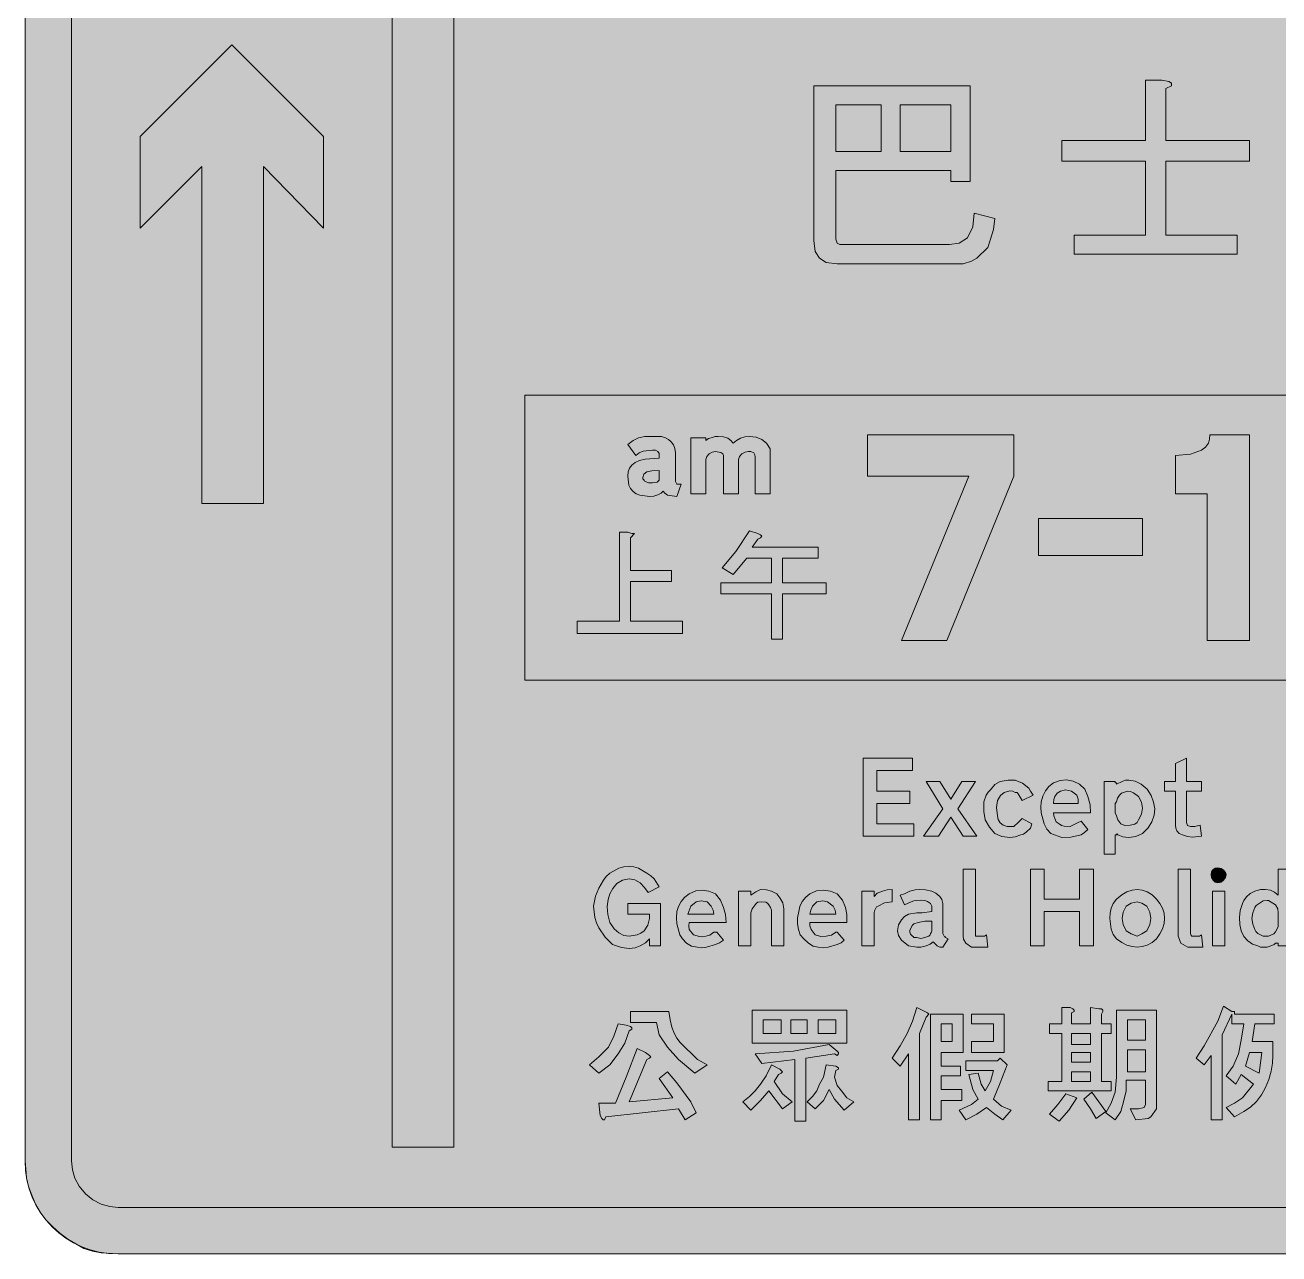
# Model space of a CAD drawing. Header units: metres. Extents: x 144 to 426, y 7 to 265.
# Drawn here: x 143.8 to 308.6, y 7.2 to 168.7 of the extents above; entities that cross this region are included whole.
import ezdxf

# ---------------------------------------------------------------- set-up
doc = ezdxf.new("R2010")
doc.units = ezdxf.units.M
for name, color, linetype, true_color in [('FILL_BLACK_000000', 7, 'Continuous', 0x000000), ('FILL_BLUE_0000FF', 7, 'Continuous', 0x0000ff), ('FILL_WHITE_FFFFFF', 7, 'Continuous', 0xffffff), ('STROKE_BLUE_0000FF', 7, 'Continuous', 0x0000ff), ('STROKE_WHITE_FFFFFF', 7, 'Continuous', 0xffffff)]:
    doc.layers.add(name, color=color, linetype=linetype, true_color=true_color)

msp = doc.modelspace()

# ---------------------------------------------------------------- hatches: boundary and pattern name
at = {"layer": 'FILL_BLACK_000000', "true_color": 0x000000}
h = msp.add_hatch(color=7, dxfattribs=at)
h.dxf.hatch_style = 1
h.paths.add_polyline_path([(227.14, 112.41), (226.98, 112.68), (226.69, 112.84), (226.26, 112.86), (225.04, 112.7), (224.54, 112.48), (224.1, 112.14), (223.02, 113.58), (223.74, 114.1), (224.46, 114.48), (225.29, 114.64), (226.26, 114.66), (227.47, 114.63), (227.97, 114.48), (228.4, 114.25), (228.75, 113.94), (229.02, 113.55), (229.21, 113.07), (229.32, 112.5), (229.32, 108.72), (229.5, 108.36), (230.04, 108.36), (229.5, 106.74), (228.24, 106.92), (227.9, 107.19), (227.7, 107.46), (227.44, 107.2), (227, 106.96), (226.46, 106.8), (225.9, 106.74), (224.61, 106.91), (224.12, 107.12), (223.72, 107.42), (223.41, 107.79), (223.19, 108.26), (223.02, 109.44), (223.08, 110.01), (223.26, 110.49), (223.57, 110.89), (224.01, 111.22), (224.58, 111.47), (225.3, 111.64), (227.16, 111.78), (227.16, 112.14), (227.14, 112.41)])
h.paths.add_polyline_path([(225.18, 108.9), (225.2, 108.81), (225.36, 108.72), (225.74, 108.56), (226.26, 108.54), (226.91, 108.65), (227.16, 108.9), (227.16, 110.16), (226.21, 110.14), (225.54, 109.98), (225.13, 109.69), (225, 109.26), (225.02, 109.08), (225.18, 108.9)], flags=16)
h = msp.add_hatch(color=7, dxfattribs=at)
h.dxf.hatch_style = 1
h.paths.add_polyline_path([(238.03, 112.34), (237.72, 112), (237.6, 111.6), (237.6, 107.1), (235.62, 107.1), (235.62, 112.14), (235.53, 112.38), (235.28, 112.55), (234.54, 112.68), (234.12, 112.59), (233.71, 112.34), (233.4, 112), (233.28, 111.6), (233.28, 107.1), (231.3, 107.1), (231.3, 114.48), (233.28, 114.48), (233.28, 114.12), (233.64, 114.37), (234, 114.48), (234.52, 114.64), (234.9, 114.66), (235.61, 114.6), (236.16, 114.41), (236.57, 114.13), (236.88, 113.76), (237.32, 114.13), (237.83, 114.41), (238.4, 114.6), (239.04, 114.66), (239.92, 114.56), (240.66, 114.26), (241.27, 113.75), (241.74, 113.04), (241.74, 112.68), (241.74, 112.57), (241.74, 112.5), (241.74, 112.39), (241.74, 112.32), (241.74, 107.1), (239.76, 107.1), (239.76, 111.96), (239.74, 112.23), (239.58, 112.5), (239.22, 112.66), (238.86, 112.68), (238.44, 112.59), (238.03, 112.34)])
h = msp.add_hatch(color=7, dxfattribs=at)
h.dxf.hatch_style = 1
h.paths.add_polyline_path([(267.84, 109.44), (254.52, 109.44), (254.52, 114.84), (273.78, 114.84), (273.78, 109.44), (264.96, 87.84), (259.02, 87.84), (267.84, 109.44)])
h = msp.add_hatch(color=7, dxfattribs=at)
h.dxf.hatch_style = 1
h.paths.add_polyline_path([(304.74, 87.84), (299.16, 87.84), (299.16, 107.1), (295.02, 107.1), (295.02, 112.14), (297, 112.32), (298.44, 112.86), (298.96, 113.24), (299.34, 113.76), (299.5, 114.3), (299.52, 114.84), (304.74, 114.84), (304.74, 87.84)])
h = msp.add_hatch(color=7, dxfattribs=at)
h.dxf.hatch_style = 1
h.paths.add_polyline_path([(290.7, 103.86), (290.7, 99), (277.02, 99), (277.02, 103.86), (290.7, 103.86)])
h = msp.add_hatch(color=7, dxfattribs=at)
h.dxf.hatch_style = 1
h.paths.add_polyline_path([(237.24, 99.54), (239.04, 102.24), (240.12, 101.88), (240.48, 101.7), (240.66, 101.52), (240.48, 101.34), (240.12, 101.16), (239.4, 100.08), (248.04, 100.08), (248.04, 98.64), (243.36, 98.64), (243.36, 95.4), (249.12, 95.4), (249.12, 93.96), (243.36, 93.96), (243.36, 88.02), (241.92, 88.02), (241.92, 93.96), (235.26, 93.96), (235.26, 95.4), (241.92, 95.4), (241.92, 98.64), (238.68, 98.64), (236.88, 96.48), (235.44, 97.38), (237.24, 99.54)])
h = msp.add_hatch(color=7, dxfattribs=at)
h.dxf.hatch_style = 1
h.paths.add_polyline_path([(223.56, 101.88), (223.92, 101.88), (223.38, 101.34), (223.38, 97.02), (228.78, 97.02), (228.78, 95.58), (223.38, 95.58), (223.38, 90.36), (230.22, 90.36), (230.22, 88.74), (216.36, 88.74), (216.36, 90.36), (221.94, 90.36), (221.94, 102.06), (223.02, 102.06), (223.56, 101.88)])
at = {"layer": 'FILL_BLUE_0000FF', "true_color": 0x0000ff}
h = msp.add_hatch(color=7, dxfattribs=at)
h.dxf.hatch_style = 1
h.paths.add_polyline_path([(419.58, 19.44), (419.45, 18.27), (419.04, 17.1), (418.55, 16.04), (417.78, 15.12), (416.77, 14.27), (415.62, 13.68), (414.54, 13.37), (413.46, 13.32), (156.06, 13.32), (154.95, 13.42), (153.83, 13.75), (152.74, 14.31), (151.74, 15.12), (150.93, 16.1), (150.37, 17.15), (150.04, 18.26), (149.94, 19.44), (149.94, 252.54), (150.04, 253.65), (150.37, 254.77), (150.93, 255.86), (151.74, 256.86), (152.18, 257.34), (152.69, 257.72), (153.9, 258.3), (154.98, 258.62), (156.06, 258.66), (413.46, 258.66), (414.64, 258.56), (415.76, 258.23), (416.8, 257.67), (417.78, 256.86), (418.52, 255.96), (419.09, 254.9), (419.45, 253.75), (419.58, 252.54), (419.58, 19.44)])
at = {"layer": 'FILL_WHITE_FFFFFF', "true_color": 0xffffff}
h = msp.add_hatch(color=7, dxfattribs=at)
h.dxf.hatch_style = 1
h.paths.add_polyline_path([(156.06, 7.2), (153.81, 7.36), (152.67, 7.58), (151.56, 7.92), (149.42, 9.16), (148.4, 9.92), (147.42, 10.8), (146.54, 11.67), (145.8, 12.67), (145.19, 13.76), (144.72, 14.94), (144.28, 16.05), (144, 17.19), (143.82, 19.44), (143.82, 252.54), (144, 254.79), (144.28, 255.93), (144.72, 257.04), (145.19, 258.22), (145.8, 259.31), (146.54, 260.31), (147.42, 261.18), (148.4, 262.06), (149.42, 262.8), (150.48, 263.41), (151.56, 263.88), (152.67, 264.32), (153.81, 264.6), (156.06, 264.78), (413.46, 264.78), (415.64, 264.6), (416.78, 264.32), (417.96, 263.88), (419.04, 263.41), (420.1, 262.8), (421.12, 262.06), (422.1, 261.18), (422.98, 260.31), (423.72, 259.31), (424.33, 258.22), (424.8, 257.04), (425.45, 254.79), (425.64, 253.65), (425.7, 252.54), (425.7, 19.44), (425.64, 18.33), (425.45, 17.19), (424.8, 14.94), (424.33, 13.76), (423.72, 12.67), (422.98, 11.67), (422.1, 10.8), (421.12, 9.92), (420.1, 9.16), (417.96, 7.92), (416.78, 7.58), (415.64, 7.36), (413.46, 7.2), (156.06, 7.2)])
h = msp.add_hatch(color=7, dxfattribs=at)
h.dxf.hatch_style = 1
h.paths.add_polyline_path([(200.16, 250.74), (200.16, 21.24), (192.06, 21.24), (192.06, 250.74), (200.16, 250.74)])
h = msp.add_hatch(color=7, dxfattribs=at)
h.dxf.hatch_style = 1
h.paths.add_polyline_path([(183.06, 142.02), (175.14, 150.12), (175.14, 105.84), (167.04, 105.84), (167.04, 150.12), (158.94, 142.02), (158.94, 154.08), (171, 166.14), (183.06, 154.08), (183.06, 142.02)])
h = msp.add_hatch(color=7, dxfattribs=at)
h.dxf.hatch_style = 1
h.paths.add_polyline_path([(265.5, 148.14), (265.5, 149.58), (250.38, 149.58), (250.38, 140.58), (250.56, 140.04), (250.92, 139.86), (265.32, 139.86), (266.58, 140.04), (267.66, 140.76), (268.38, 142.2), (268.56, 144), (271.26, 143.28), (271.08, 141.84), (270.72, 140.58), (270.36, 139.5), (268.92, 138.06), (268.2, 137.7), (267.12, 137.34), (250.56, 137.34), (249.12, 137.52), (248.22, 138.06), (247.68, 138.96), (247.5, 140.4), (247.5, 160.74), (268.02, 160.74), (268.02, 148.14), (265.5, 148.14)])
h.paths.add_polyline_path([(250.38, 158.22), (250.38, 152.1), (256.32, 152.1), (256.32, 158.22), (250.38, 158.22)], flags=16)
h.paths.add_polyline_path([(265.5, 158.22), (258.84, 158.22), (258.84, 152.1), (265.5, 152.1), (265.5, 158.22)], flags=16)
h = msp.add_hatch(color=7, dxfattribs=at)
h.dxf.hatch_style = 1
h.paths.add_polyline_path([(294.12, 161.28), (294.48, 161.1), (294.48, 160.74), (293.76, 160.38), (293.76, 153.54), (304.74, 153.54), (304.74, 150.84), (293.76, 150.84), (293.76, 141.12), (303.12, 141.12), (303.12, 138.6), (281.7, 138.6), (281.7, 141.12), (291.06, 141.12), (291.06, 150.84), (280.08, 150.84), (280.08, 153.54), (291.06, 153.54), (291.06, 161.46), (293.22, 161.46), (294.12, 161.28)])
h = msp.add_hatch(color=7, dxfattribs=at)
h.dxf.hatch_style = 1
h.paths.add_polyline_path([(341.82, 120.06), (341.82, 82.62), (209.52, 82.62), (209.52, 120.06), (341.82, 120.06)])
h = msp.add_hatch(color=7, dxfattribs=at)
h.dxf.hatch_style = 1
h.paths.add_polyline_path([(253.98, 72.36), (260.46, 72.36), (260.46, 70.74), (255.78, 70.74), (255.78, 68.04), (260.1, 68.04), (260.1, 66.42), (255.78, 66.42), (255.78, 63.72), (260.64, 63.72), (260.64, 62.1), (253.98, 62.1), (253.98, 72.36)])
h = msp.add_hatch(color=7, dxfattribs=at)
h.dxf.hatch_style = 1
h.paths.add_polyline_path([(296.6, 63.49), (297, 63.36), (297.54, 63.36), (298.26, 63.54), (298.44, 62.1), (297.25, 61.99), (296.59, 62.07), (295.92, 62.28), (295.49, 62.48), (295.2, 62.82), (295.04, 63.18), (295.02, 63.54), (295.02, 68.04), (293.58, 68.04), (293.58, 69.3), (295.02, 69.3), (295.02, 71.64), (296.46, 72.36), (296.46, 69.3), (298.44, 69.3), (298.44, 68.04), (296.46, 68.04), (296.46, 63.9), (296.6, 63.49)])
h = msp.add_hatch(color=7, dxfattribs=at)
h.dxf.hatch_style = 1
h.paths.add_polyline_path([(265.5, 64.62), (263.88, 62.1), (261.9, 62.1), (264.42, 65.7), (262.26, 69.3), (264.06, 69.3), (265.5, 66.96), (266.94, 69.3), (268.74, 69.3), (266.4, 65.7), (268.92, 62.1), (267.12, 62.1), (265.5, 64.62)])
h = msp.add_hatch(color=7, dxfattribs=at)
h.dxf.hatch_style = 1
h.paths.add_polyline_path([(273.78, 63.36), (274.32, 63.9), (274.86, 64.44), (276.12, 63.72), (275.94, 63.18), (275.4, 62.64), (275.04, 62.39), (274.68, 62.28), (273.96, 62.03), (273.24, 61.92), (272.18, 62.06), (271.26, 62.46), (270.56, 63.29), (270, 64.26), (269.84, 65.36), (269.82, 66.6), (270.14, 67.48), (270.38, 67.89), (270.72, 68.22), (271.28, 68.9), (271.98, 69.3), (273.04, 69.46), (273.96, 69.48), (274.93, 69.08), (275.76, 68.4), (275.94, 68.04), (276.3, 67.5), (274.86, 66.78), (274.32, 67.68), (274.21, 67.84), (273.96, 67.86), (273.63, 68.04), (273.24, 68.06), (272.52, 67.86), (272, 67.46), (271.62, 66.78), (271.49, 65.86), (271.62, 64.8), (271.72, 64.3), (271.98, 63.88), (272.38, 63.56), (272.88, 63.36), (273.78, 63.36)])
h = msp.add_hatch(color=7, dxfattribs=at)
h.dxf.hatch_style = 1
h.paths.add_polyline_path([(278.12, 63.02), (277.74, 63.72), (277.36, 65.16), (277.31, 65.9), (277.38, 66.6), (277.58, 67.37), (277.92, 68.06), (278.39, 68.65), (279, 69.12), (279.84, 69.42), (280.71, 69.5), (281.58, 69.35), (282.42, 68.94), (283.1, 68.27), (283.5, 67.32), (283.82, 66.24), (283.86, 65.16), (279, 65.16), (279.02, 64.8), (279.18, 64.44), (279.32, 64.01), (279.72, 63.72), (280.02, 63.51), (280.37, 63.41), (281.16, 63.36), (282.24, 63.9), (282.6, 64.08), (283.5, 63), (283.05, 62.57), (282.6, 62.28), (281.27, 61.97), (280.08, 61.92), (278.64, 62.46), (278.12, 63.02)])
h.paths.add_polyline_path([(282.22, 66.96), (282.06, 67.5), (281.34, 68.04), (280.55, 68.18), (279.9, 68.04), (279.47, 67.75), (279.18, 67.32), (279.02, 66.94), (279, 66.42), (282.24, 66.42), (282.22, 66.96)], flags=16)
h = msp.add_hatch(color=7, dxfattribs=at)
h.dxf.hatch_style = 1
h.paths.add_polyline_path([(288.45, 69.46), (288.9, 69.48), (289.71, 69.35), (290.52, 68.94), (291.31, 68.28), (291.83, 67.46), (292.14, 66.56), (292.32, 65.7), (292.22, 64.86), (291.92, 64.01), (291.41, 63.19), (290.7, 62.46), (289.8, 62.06), (288.9, 61.92), (288.11, 62.03), (287.46, 62.28), (287.37, 62.42), (287.28, 62.28), (287.1, 62.28), (287.1, 59.76), (285.66, 59.76), (285.66, 69.3), (287.1, 69.3), (287.1, 69.12), (287.28, 69.12), (287.28, 68.94), (288, 69.3), (288.45, 69.46)])
h.paths.add_polyline_path([(287.28, 66.6), (287.1, 66.42), (287.1, 65.16), (287.28, 64.8), (287.42, 64.26), (287.82, 63.72), (288.38, 63.5), (289.08, 63.54), (289.69, 63.7), (289.97, 63.92), (290.16, 64.26), (290.57, 64.99), (290.7, 65.79), (290.57, 66.59), (290.16, 67.32), (289.51, 67.82), (289.12, 67.98), (288.72, 68.04), (288.18, 67.86), (287.91, 67.75), (287.64, 67.5), (287.39, 67.12), (287.28, 66.6)], flags=16)
h = msp.add_hatch(color=7, dxfattribs=at)
h.dxf.hatch_style = 1
h.paths.add_polyline_path([(225.25, 55.38), (224.66, 55.96), (223.97, 56.37), (223.2, 56.52), (222.33, 56.34), (221.6, 55.87), (221.05, 55.23), (220.68, 54.54), (220.45, 53.77), (220.34, 52.85), (220.4, 51.83), (220.68, 50.76), (221.25, 49.95), (221.87, 49.39), (222.53, 49.06), (223.2, 48.96), (224.26, 49.12), (224.74, 49.34), (225.18, 49.68), (225.68, 50.42), (225.9, 51.3), (225.9, 51.84), (223.02, 51.84), (223.02, 53.28), (227.34, 53.28), (227.34, 47.7), (225.9, 47.7), (225.9, 48.6), (225.34, 48.08), (224.64, 47.7), (223.99, 47.45), (223.2, 47.34), (222.19, 47.48), (221.04, 47.88), (220.07, 48.83), (219.24, 50.04), (218.9, 50.72), (218.68, 51.41), (218.52, 52.92), (218.81, 54.23), (219.24, 55.26), (219.83, 56.32), (220.2, 56.8), (220.68, 57.24), (221.87, 57.89), (222.53, 58.08), (223.2, 58.14), (223.84, 58.08), (224.44, 57.89), (225.54, 57.24), (226.05, 56.91), (226.49, 56.48), (227.16, 55.44), (225.72, 54.72), (225.25, 55.38)])
h = msp.add_hatch(color=7, dxfattribs=at)
h.dxf.hatch_style = 1
h.paths.add_polyline_path([(267.12, 57.78), (268.74, 57.78), (268.74, 49.32), (268.74, 48.96), (269.1, 48.96), (269.64, 48.96), (269.91, 48.98), (270.18, 49.14), (270.36, 47.52), (269.28, 47.52), (268.2, 47.52), (267.48, 48.06), (267.17, 48.58), (267.12, 48.96), (267.12, 57.78)])
h = msp.add_hatch(color=7, dxfattribs=at)
h.dxf.hatch_style = 1
h.paths.add_polyline_path([(282.42, 52.2), (277.74, 52.2), (277.74, 47.7), (275.94, 47.7), (275.94, 57.78), (277.74, 57.78), (277.74, 53.82), (282.42, 53.82), (282.42, 57.78), (284.22, 57.78), (284.22, 47.7), (282.42, 47.7), (282.42, 52.2)])
h = msp.add_hatch(color=7, dxfattribs=at)
h.dxf.hatch_style = 1
h.paths.add_polyline_path([(295.38, 57.78), (297, 57.78), (297, 49.32), (297.02, 49.14), (297.18, 48.96), (297.36, 48.96), (297.9, 48.96), (298.17, 48.98), (298.44, 49.14), (298.62, 47.52), (297.54, 47.52), (296.64, 47.52), (295.74, 48.06), (295.38, 48.96), (295.38, 57.78)])
h = msp.add_hatch(color=7, dxfattribs=at)
h.dxf.hatch_style = 1
h.paths.add_polyline_path([(301.59, 56.66), (301.34, 56.32), (301, 56.07), (300.6, 55.98), (300.23, 56.07), (299.95, 56.32), (299.76, 56.66), (299.7, 57.06), (299.76, 57.43), (299.95, 57.71), (300.23, 57.9), (300.6, 57.96), (301, 57.87), (301.34, 57.64), (301.59, 57.35), (301.68, 57.06), (301.59, 56.66)])
h = msp.add_hatch(color=7, dxfattribs=at)
h.dxf.hatch_style = 1
h.paths.add_polyline_path([(307.69, 47.72), (307.08, 47.52), (306.72, 47.52), (306.2, 47.54), (305.82, 47.7), (305.15, 47.93), (304.54, 48.35), (304.02, 48.94), (303.66, 49.68), (303.46, 50.52), (303.41, 51.41), (303.53, 52.34), (303.84, 53.28), (304.02, 53.64), (304.36, 54.14), (304.83, 54.56), (305.44, 54.88), (306.18, 55.08), (306.85, 55.12), (307.49, 54.99), (308.05, 54.73), (308.52, 54.36), (308.52, 57.78), (310.14, 57.78), (310.14, 47.7), (308.52, 47.7), (308.52, 48.06), (308.16, 48.06), (307.97, 47.85), (307.69, 47.72)])
h.paths.add_polyline_path([(308.17, 49.52), (308.34, 49.86), (308.5, 50.22), (308.52, 50.58), (308.52, 52.02), (308.48, 52.56), (308.16, 53.1), (307.26, 53.64), (307.08, 53.64), (306.54, 53.6), (306, 53.28), (305.6, 53.01), (305.46, 52.74), (305.16, 52.04), (305.06, 51.3), (305.16, 50.56), (305.46, 49.86), (305.57, 49.59), (305.82, 49.32), (306.54, 48.96), (307.26, 48.96), (307.94, 49.28), (308.17, 49.52)], flags=16)
h = msp.add_hatch(color=7, dxfattribs=at)
h.dxf.hatch_style = 1
h.paths.add_polyline_path([(230.76, 48.06), (230.24, 48.6), (229.86, 49.14), (229.48, 50.6), (229.43, 51.39), (229.5, 52.2), (229.7, 52.87), (230.04, 53.51), (230.51, 54.07), (231.12, 54.54), (231.96, 54.92), (232.83, 55.01), (233.7, 54.87), (234.54, 54.54), (235.22, 53.71), (235.62, 52.74), (235.87, 51.82), (235.98, 50.76), (231.12, 50.76), (231.05, 50.31), (231.12, 49.86), (231.66, 49.14), (232.47, 48.92), (232.88, 48.89), (233.28, 48.96), (233.82, 49.1), (234.36, 49.5), (234.72, 49.5), (235.62, 48.42), (235.08, 48.08), (234.54, 47.88), (233.37, 47.5), (232.77, 47.45), (232.2, 47.52), (231.41, 47.66), (230.76, 48.06)])
h.paths.add_polyline_path([(234.25, 52.38), (234, 52.92), (233.46, 53.46), (232.67, 53.6), (232.02, 53.46), (231.3, 52.92), (230.94, 51.84), (234.36, 51.84), (234.25, 52.38)], flags=16)
h = msp.add_hatch(color=7, dxfattribs=at)
h.dxf.hatch_style = 1
h.paths.add_polyline_path([(240.14, 53.42), (239.93, 53.31), (239.76, 53.1), (239.36, 52.56), (239.22, 52.02), (239.22, 47.7), (237.6, 47.7), (237.6, 54.9), (239.22, 54.9), (239.22, 54.36), (239.85, 54.79), (240.48, 55.08), (241.27, 55.06), (241.92, 54.9), (242.6, 54.52), (243, 54), (243.41, 53.35), (243.54, 52.56), (243.54, 47.7), (241.92, 47.7), (241.92, 52.38), (241.81, 52.74), (241.56, 53.1), (241.39, 53.31), (241.18, 53.42), (240.66, 53.46), (240.14, 53.42)])
h = msp.add_hatch(color=7, dxfattribs=at)
h.dxf.hatch_style = 1
h.paths.add_polyline_path([(246.78, 48.06), (246.17, 48.6), (245.7, 49.14), (245.47, 49.85), (245.34, 50.6), (245.35, 51.39), (245.52, 52.2), (245.64, 52.87), (245.97, 53.51), (246.43, 54.07), (246.96, 54.54), (247.83, 54.92), (248.76, 55.01), (249.69, 54.87), (250.56, 54.54), (251.24, 53.71), (251.64, 52.74), (251.8, 51.82), (251.82, 50.76), (246.96, 50.76), (246.98, 50.31), (247.14, 49.86), (247.68, 49.14), (248.4, 48.92), (249.12, 48.96), (249.82, 49.1), (250.38, 49.5), (250.56, 49.5), (251.46, 48.42), (251.08, 48.08), (250.56, 47.88), (249.37, 47.5), (248.71, 47.45), (248.04, 47.52), (247.41, 47.66), (246.78, 48.06)])
h.paths.add_polyline_path([(250.27, 52.38), (250.02, 52.92), (249.3, 53.46), (248.65, 53.6), (247.86, 53.46), (247.32, 52.92), (247.07, 52.38), (246.96, 51.84), (250.38, 51.84), (250.27, 52.38)], flags=16)
h = msp.add_hatch(color=7, dxfattribs=at)
h.dxf.hatch_style = 1
h.paths.add_polyline_path([(255.83, 54.61), (256.5, 54.9), (257.13, 55.06), (257.76, 55.08), (257.76, 53.46), (256.79, 53.33), (255.96, 52.92), (255.71, 52.81), (255.6, 52.56), (255.44, 52.29), (255.42, 52.02), (255.42, 47.7), (253.8, 47.7), (253.8, 54.9), (255.42, 54.9), (255.42, 54.18), (255.83, 54.61)])
h = msp.add_hatch(color=7, dxfattribs=at)
h.dxf.hatch_style = 1
h.paths.add_polyline_path([(263.7, 47.7), (263.16, 48.24), (262.78, 47.9), (262.26, 47.7), (261.56, 47.54), (261, 47.52), (259.92, 47.7), (259.02, 48.42), (258.62, 49.05), (258.48, 49.68), (258.62, 50.47), (259.02, 51.12), (259.4, 51.55), (259.92, 51.84), (261, 52.02), (261.72, 52.02), (262.98, 52.2), (262.98, 52.56), (262.98, 52.92), (262.8, 53.28), (262.44, 53.53), (262.08, 53.64), (261.54, 53.71), (261, 53.64), (260.64, 53.62), (260.28, 53.46), (259.38, 53.1), (258.84, 54.36), (259.38, 54.54), (260.1, 54.9), (260.8, 55.06), (261.36, 55.08), (262.17, 55.06), (262.98, 54.9), (263.52, 54.61), (264.06, 54.18), (264.31, 53.8), (264.42, 53.28), (264.42, 52.38), (264.42, 51.66), (264.42, 49.32), (264.6, 48.96), (264.69, 48.94), (264.78, 48.78), (265.14, 48.6), (264.42, 47.52), (264.06, 47.54), (263.7, 47.7)])
h.paths.add_polyline_path([(262.08, 48.78), (262.62, 48.96), (262.78, 49.14), (262.8, 49.32), (262.96, 49.5), (262.98, 49.68), (262.98, 50.94), (262.08, 50.94), (261.18, 50.76), (260.64, 50.58), (260.39, 50.38), (260.28, 50.04), (260.12, 49.77), (260.1, 49.5), (260.21, 49.23), (260.46, 48.96), (260.55, 48.94), (260.64, 48.78), (261, 48.78), (261.54, 48.65), (262.08, 48.78)], flags=16)
h = msp.add_hatch(color=7, dxfattribs=at)
h.dxf.hatch_style = 1
h.paths.add_polyline_path([(286.56, 52.63), (286.84, 53.25), (287.28, 53.82), (287.96, 54.4), (288.63, 54.79), (289.31, 55.01), (289.98, 55.08), (290.65, 55.01), (291.31, 54.79), (291.93, 54.4), (292.5, 53.82), (292.97, 53.25), (293.31, 52.63), (293.51, 51.97), (293.58, 51.3), (293.51, 50.62), (293.31, 49.95), (292.97, 49.27), (292.5, 48.6), (291.93, 48.13), (291.31, 47.79), (290.65, 47.59), (289.98, 47.52), (289.31, 47.59), (288.63, 47.79), (287.96, 48.13), (287.28, 48.6), (286.84, 49.2), (286.56, 49.88), (286.38, 51.3), (286.42, 51.97), (286.56, 52.63)])
h.paths.add_polyline_path([(288.54, 52.92), (288.14, 52.11), (288, 51.3), (288.14, 50.49), (288.54, 49.68), (289.19, 49.25), (289.98, 48.96), (290.61, 49.25), (291.24, 49.68), (291.65, 50.49), (291.78, 51.3), (291.65, 52.11), (291.24, 52.92), (290.61, 53.32), (289.98, 53.46), (289.19, 53.32), (288.54, 52.92)], flags=16)
h = msp.add_hatch(color=7, dxfattribs=at)
h.dxf.hatch_style = 1
h.paths.add_polyline_path([(301.5, 54.9), (301.5, 47.7), (299.88, 47.7), (299.88, 54.9), (301.5, 54.9)])
h = msp.add_hatch(color=7, dxfattribs=at)
h.dxf.hatch_style = 1
h.paths.add_polyline_path([(262.44, 38.88), (262.62, 38.7), (262.26, 38.34), (261.36, 36.18), (261.36, 24.84), (259.92, 24.84), (259.92, 33.48), (258.84, 31.86), (257.76, 32.94), (258.84, 34.56), (259.74, 36.18), (260.46, 37.8), (261, 39.6), (262.08, 39.06), (262.44, 38.88)])
h = msp.add_hatch(color=7, dxfattribs=at)
h.dxf.hatch_style = 1
h.paths.add_polyline_path([(281.52, 39.42), (281.7, 39.24), (281.7, 39.06), (281.34, 38.88), (281.34, 37.44), (283.86, 37.44), (283.86, 39.6), (284.94, 39.42), (285.3, 39.42), (285.48, 39.24), (285.48, 39.06), (285.3, 38.7), (285.3, 37.44), (286.56, 37.44), (286.56, 36.18), (285.3, 36.18), (285.3, 29.88), (286.56, 29.88), (286.56, 28.62), (278.28, 28.62), (278.28, 29.88), (280.08, 29.88), (280.08, 36.18), (278.46, 36.18), (278.46, 37.44), (280.08, 37.44), (280.08, 39.6), (281.16, 39.6), (281.52, 39.42)])
h.paths.add_polyline_path([(281.34, 32.4), (283.86, 32.4), (283.86, 33.66), (281.34, 33.66), (281.34, 32.4)], flags=16)
h.paths.add_polyline_path([(281.34, 31.14), (281.34, 29.88), (283.86, 29.88), (283.86, 31.14), (281.34, 31.14)], flags=16)
h.paths.add_polyline_path([(283.86, 36.18), (281.34, 36.18), (281.34, 34.74), (283.86, 34.74), (283.86, 36.18)], flags=16)
h = msp.add_hatch(color=7, dxfattribs=at)
h.dxf.hatch_style = 1
h.paths.add_polyline_path([(300.6, 37.8), (301.32, 39.78), (302.4, 39.06), (302.76, 39.06), (302.76, 38.7), (307.98, 38.7), (307.98, 37.44), (305.46, 37.44), (305.1, 35.1), (307.8, 35.1), (307.8, 33.3), (307.75, 32.27), (307.58, 31.2), (307.27, 30.13), (306.85, 29.08), (306.31, 28.11), (305.65, 27.23), (304.89, 26.49), (304.02, 25.92), (302.76, 25.2), (301.68, 26.46), (302.76, 27), (303.84, 27.72), (305.28, 29.52), (303.66, 30.78), (302.94, 29.52), (301.68, 30.6), (302.58, 31.86), (303.3, 33.48), (303.66, 35.28), (304.02, 37.44), (302.4, 37.44), (302.4, 38.7), (301.14, 36), (301.14, 24.84), (299.7, 24.84), (299.7, 33.3), (298.8, 32.04), (297.72, 32.94), (298.8, 34.56), (300.6, 37.8)])
h.paths.add_polyline_path([(306, 30.96), (306.36, 33.66), (304.74, 33.66), (304.2, 31.86), (306, 30.96)], flags=16)
h = msp.add_hatch(color=7, dxfattribs=at)
h.dxf.hatch_style = 1
h.paths.add_polyline_path([(228.42, 39.06), (228.6, 37.98), (228.82, 37.01), (229.11, 36.21), (229.48, 35.54), (229.91, 34.97), (232.2, 32.76), (233.46, 32.04), (231.84, 30.96), (229.68, 32.76), (228.24, 34.38), (227.16, 36), (226.8, 37.62), (223.38, 37.62), (223.38, 39.06), (228.42, 39.06)])
h = msp.add_hatch(color=7, dxfattribs=at)
h.dxf.hatch_style = 1
h.paths.add_polyline_path([(239.4, 39.24), (251.82, 39.24), (251.82, 34.92), (239.4, 34.92), (239.4, 39.24)])
h.paths.add_polyline_path([(240.84, 36.18), (243.18, 36.18), (243.18, 37.98), (240.84, 37.98), (240.84, 36.18)], flags=16)
h.paths.add_polyline_path([(244.44, 37.98), (244.44, 36.18), (246.6, 36.18), (246.6, 37.98), (244.44, 37.98)], flags=16)
h.paths.add_polyline_path([(250.38, 37.98), (248.04, 37.98), (248.04, 36.18), (250.38, 36.18), (250.38, 37.98)], flags=16)
h = msp.add_hatch(color=7, dxfattribs=at)
h.dxf.hatch_style = 1
h.paths.add_polyline_path([(267.12, 33.66), (264.24, 33.66), (264.24, 31.86), (266.76, 31.86), (266.76, 30.6), (264.24, 30.6), (264.24, 28.8), (266.94, 28.8), (266.94, 27.36), (264.24, 27.36), (264.24, 24.84), (262.8, 24.84), (262.8, 38.7), (267.12, 38.7), (267.12, 33.66)])
h.paths.add_polyline_path([(265.68, 37.44), (264.24, 37.44), (264.24, 35.1), (265.68, 35.1), (265.68, 37.44)], flags=16)
h = msp.add_hatch(color=7, dxfattribs=at)
h.dxf.hatch_style = 1
h.paths.add_polyline_path([(272.52, 38.7), (272.52, 33.66), (268.2, 33.66), (268.2, 35.1), (271.08, 35.1), (271.08, 37.44), (268.2, 37.44), (268.2, 38.7), (272.52, 38.7)])
h = msp.add_hatch(color=7, dxfattribs=at)
h.dxf.hatch_style = 1
h.paths.add_polyline_path([(291.78, 25.2), (291.42, 25.02), (289.8, 24.84), (289.08, 26.28), (290.16, 26.28), (290.88, 26.46), (291.06, 26.82), (291.06, 30.06), (288.54, 30.06), (288.54, 28.62), (288.18, 27.18), (287.82, 25.92), (287.1, 24.84), (285.84, 25.74), (286.56, 27), (287.1, 28.44), (287.28, 30.42), (287.28, 39.24), (292.5, 39.24), (292.5, 26.28), (291.78, 25.2)])
h.paths.add_polyline_path([(288.72, 34.02), (288.72, 31.14), (291.06, 31.14), (291.06, 34.02), (288.72, 34.02)], flags=16)
h.paths.add_polyline_path([(291.06, 37.98), (288.72, 37.98), (288.72, 35.28), (291.06, 35.28), (291.06, 37.98)], flags=16)
h = msp.add_hatch(color=7, dxfattribs=at)
h.dxf.hatch_style = 1
h.paths.add_polyline_path([(223.38, 37.08), (223.56, 36.9), (223.56, 36.72), (223.2, 36.54), (222.66, 34.92), (221.76, 33.48), (220.68, 32.04), (219.24, 30.96), (217.98, 32.04), (219.24, 33.12), (220.5, 34.38), (221.22, 35.82), (221.76, 37.44), (222.84, 37.26), (223.38, 37.08)])
h = msp.add_hatch(color=7, dxfattribs=at)
h.dxf.hatch_style = 1
h.paths.add_polyline_path([(244.8, 33.84), (249.48, 34.74), (250.56, 33.84), (250.74, 33.66), (250.74, 33.48), (250.56, 33.3), (250.2, 33.48), (246.42, 32.94), (246.42, 24.66), (244.98, 24.66), (244.98, 32.76), (240.66, 32.22), (239.76, 33.48), (244.8, 33.84)])
h = msp.add_hatch(color=7, dxfattribs=at)
h.dxf.hatch_style = 1
h.paths.add_polyline_path([(225.9, 33.3), (226.08, 33.12), (225.9, 32.94), (225.54, 32.76), (223.2, 27.18), (228.96, 27.72), (227.16, 30.24), (228.24, 31.14), (229.5, 29.7), (231.3, 27.18), (232.02, 25.74), (230.58, 24.84), (229.68, 26.28), (220.14, 25.2), (219.96, 24.84), (219.78, 24.84), (219.6, 25.02), (219.42, 25.38), (219.24, 27), (221.4, 27), (222.84, 30.42), (224.28, 34.2), (225.36, 33.66), (225.9, 33.3)])
h = msp.add_hatch(color=7, dxfattribs=at)
h.dxf.hatch_style = 1
h.paths.add_polyline_path([(243, 31.5), (243.36, 31.14), (243.18, 30.96), (242.82, 30.78), (242.28, 29.88), (243.36, 28.26), (244.62, 27.18), (243.36, 26.28), (241.56, 28.62), (240.48, 27.36), (239.22, 26.1), (238.14, 27.18), (239.04, 27.9), (239.76, 28.62), (240.48, 29.52), (241.2, 30.6), (241.92, 32.04), (243, 31.5)])
h = msp.add_hatch(color=7, dxfattribs=at)
h.dxf.hatch_style = 1
h.paths.add_polyline_path([(250.38, 31.86), (250.74, 31.68), (250.74, 31.5), (250.38, 31.32), (250.2, 30.42), (250.56, 29.34), (251.1, 28.62), (251.82, 27.72), (252.72, 27.18), (251.46, 26.1), (250.2, 27.54), (249.48, 28.8), (248.76, 27.36), (247.68, 26.28), (246.6, 27.18), (247.32, 27.9), (247.86, 28.62), (248.22, 29.52), (248.76, 30.42), (249.12, 32.04), (250.38, 31.86)])
h = msp.add_hatch(color=7, dxfattribs=at)
h.dxf.hatch_style = 1
h.paths.add_polyline_path([(271.62, 32.58), (271.98, 32.94), (272.88, 32.04), (271.98, 29.7), (271.08, 27.54), (272.16, 26.64), (273.42, 26.1), (272.34, 24.84), (271.26, 25.56), (270.18, 26.46), (268.92, 25.56), (267.48, 24.84), (266.58, 26.1), (268.2, 26.82), (269.1, 27.54), (268.38, 28.8), (267.84, 30.78), (269.1, 30.96), (269.46, 29.52), (270, 28.62), (270.72, 29.88), (271.08, 31.32), (267.48, 31.32), (267.48, 32.58), (271.62, 32.58)])
h = msp.add_hatch(color=7, dxfattribs=at)
h.dxf.hatch_style = 1
h.paths.add_polyline_path([(279.54, 26.82), (280.62, 28.26), (282.06, 27.72), (280.98, 26.1), (279.72, 24.66), (278.46, 25.56), (279.54, 26.82)])
h = msp.add_hatch(color=7, dxfattribs=at)
h.dxf.hatch_style = 1
h.paths.add_polyline_path([(284.94, 27.18), (285.84, 25.92), (284.58, 25.02), (283.86, 26.28), (282.96, 27.54), (284.04, 28.44), (284.94, 27.18)])

# ---------------------------------------------------------------- linework, layer by layer
at = {"layer": 'FILL_BLACK_000000', "lineweight": 0, "true_color": 0x000000}
for points in [[(227.14, 112.41), (226.98, 112.68), (226.69, 112.84), (226.26, 112.86), (225.04, 112.7), (224.54, 112.48), (224.1, 112.14), (223.02, 113.58), (223.74, 114.1), (224.46, 114.48), (225.29, 114.64), (226.26, 114.66), (227.47, 114.63), (227.97, 114.48), (228.4, 114.25), (228.75, 113.94), (229.02, 113.55), (229.21, 113.07), (229.32, 112.5), (229.32, 108.72), (229.5, 108.36), (230.04, 108.36), (229.5, 106.74), (228.24, 106.92), (227.9, 107.19), (227.7, 107.46), (227.44, 107.2), (227, 106.96), (226.46, 106.8), (225.9, 106.74), (224.61, 106.91), (224.12, 107.12), (223.72, 107.42), (223.41, 107.79), (223.19, 108.26), (223.02, 109.44), (223.08, 110.01), (223.26, 110.49), (223.57, 110.89), (224.01, 111.22), (224.58, 111.47), (225.3, 111.64), (227.16, 111.78), (227.16, 112.14)], [(238.03, 112.34), (237.72, 112), (237.6, 111.6), (237.6, 107.1), (235.62, 107.1), (235.62, 112.14), (235.53, 112.38), (235.28, 112.55), (234.54, 112.68), (234.12, 112.59), (233.71, 112.34), (233.4, 112), (233.28, 111.6), (233.28, 107.1), (231.3, 107.1), (231.3, 114.48), (233.28, 114.48), (233.28, 114.12), (233.64, 114.37), (234, 114.48), (234.52, 114.64), (234.9, 114.66), (235.61, 114.6), (236.16, 114.41), (236.57, 114.13), (236.88, 113.76), (237.32, 114.13), (237.83, 114.41), (238.4, 114.6), (239.04, 114.66), (239.92, 114.56), (240.66, 114.26), (241.27, 113.75), (241.74, 113.04), (241.74, 112.68), (241.74, 112.57), (241.74, 112.5), (241.74, 112.39), (241.74, 112.32), (241.74, 107.1), (239.76, 107.1), (239.76, 111.96), (239.74, 112.23), (239.58, 112.5), (239.22, 112.66), (238.86, 112.68), (238.44, 112.59)], [(267.84, 109.44), (254.52, 109.44), (254.52, 114.84), (273.78, 114.84), (273.78, 109.44), (264.96, 87.84), (259.02, 87.84)], [(304.74, 87.84), (299.16, 87.84), (299.16, 107.1), (295.02, 107.1), (295.02, 112.14), (297, 112.32), (298.44, 112.86), (298.96, 113.24), (299.34, 113.76), (299.5, 114.3), (299.52, 114.84), (304.74, 114.84)], [(225.18, 108.9), (225.2, 108.81), (225.36, 108.72), (225.74, 108.56), (226.26, 108.54), (226.91, 108.65), (227.16, 108.9), (227.16, 110.16), (226.21, 110.14), (225.54, 109.98), (225.13, 109.69), (225, 109.26), (225.02, 109.08)], [(290.7, 103.86), (290.7, 99), (277.02, 99), (277.02, 103.86)], [(237.24, 99.54), (239.04, 102.24), (240.12, 101.88), (240.48, 101.7), (240.66, 101.52), (240.48, 101.34), (240.12, 101.16), (239.4, 100.08), (248.04, 100.08), (248.04, 98.64), (243.36, 98.64), (243.36, 95.4), (249.12, 95.4), (249.12, 93.96), (243.36, 93.96), (243.36, 88.02), (241.92, 88.02), (241.92, 93.96), (235.26, 93.96), (235.26, 95.4), (241.92, 95.4), (241.92, 98.64), (238.68, 98.64), (236.88, 96.48), (235.44, 97.38)], [(223.56, 101.88), (223.92, 101.88), (223.38, 101.34), (223.38, 97.02), (228.78, 97.02), (228.78, 95.58), (223.38, 95.58), (223.38, 90.36), (230.22, 90.36), (230.22, 88.74), (216.36, 88.74), (216.36, 90.36), (221.94, 90.36), (221.94, 102.06), (223.02, 102.06)]]:
    msp.add_lwpolyline(points, close=True, dxfattribs=at)
at = {"layer": 'FILL_BLUE_0000FF', "lineweight": 0, "true_color": 0x0000ff}
msp.add_lwpolyline([(413.46, 13.32), (156.06, 13.32), (154.95, 13.42), (153.83, 13.75), (152.74, 14.31), (151.74, 15.12), (150.93, 16.1), (150.37, 17.15), (150.04, 18.26), (149.94, 19.44), (149.94, 252.54), (150.04, 253.65), (150.37, 254.77), (150.93, 255.86), (151.74, 256.86), (152.18, 257.34), (152.69, 257.72), (153.9, 258.3), (154.98, 258.62), (156.06, 258.66), (413.46, 258.66)], dxfattribs=at)
at = {"layer": 'FILL_WHITE_FFFFFF', "lineweight": 0, "true_color": 0xffffff}
for points in [[(413.46, 7.2), (156.06, 7.2), (153.81, 7.36), (152.67, 7.58), (151.56, 7.92), (149.42, 9.16), (148.4, 9.92), (147.42, 10.8), (146.54, 11.67), (145.8, 12.67), (145.19, 13.76), (144.72, 14.94), (144.28, 16.05), (144, 17.19), (143.82, 19.44), (143.82, 252.54)], [(310.14, 47.7), (308.52, 47.7), (308.52, 48.06), (308.16, 48.06), (307.97, 47.85), (307.69, 47.72), (307.08, 47.52), (306.72, 47.52), (306.2, 47.54), (305.82, 47.7), (305.15, 47.93), (304.54, 48.35), (304.02, 48.94), (303.66, 49.68), (303.46, 50.52), (303.41, 51.41), (303.53, 52.34), (303.84, 53.28), (304.02, 53.64), (304.36, 54.14), (304.83, 54.56), (305.44, 54.88), (306.18, 55.08), (306.85, 55.12), (307.49, 54.99), (308.05, 54.73), (308.52, 54.36), (308.52, 57.78), (310.14, 57.78)]]:
    msp.add_lwpolyline(points, dxfattribs=at)
for points in [[(200.16, 250.74), (200.16, 21.24), (192.06, 21.24), (192.06, 250.74)], [(183.06, 142.02), (175.14, 150.12), (175.14, 105.84), (167.04, 105.84), (167.04, 150.12), (158.94, 142.02), (158.94, 154.08), (171, 166.14), (183.06, 154.08)], [(265.5, 148.14), (265.5, 149.58), (250.38, 149.58), (250.38, 140.58), (250.56, 140.04), (250.92, 139.86), (265.32, 139.86), (266.58, 140.04), (267.66, 140.76), (268.38, 142.2), (268.56, 144), (271.26, 143.28), (271.08, 141.84), (270.72, 140.58), (270.36, 139.5), (268.92, 138.06), (268.2, 137.7), (267.12, 137.34), (250.56, 137.34), (249.12, 137.52), (248.22, 138.06), (247.68, 138.96), (247.5, 140.4), (247.5, 160.74), (268.02, 160.74), (268.02, 148.14)], [(294.12, 161.28), (294.48, 161.1), (294.48, 160.74), (293.76, 160.38), (293.76, 153.54), (304.74, 153.54), (304.74, 150.84), (293.76, 150.84), (293.76, 141.12), (303.12, 141.12), (303.12, 138.6), (281.7, 138.6), (281.7, 141.12), (291.06, 141.12), (291.06, 150.84), (280.08, 150.84), (280.08, 153.54), (291.06, 153.54), (291.06, 161.46), (293.22, 161.46)], [(250.38, 158.22), (250.38, 152.1), (256.32, 152.1), (256.32, 158.22)], [(265.5, 158.22), (258.84, 158.22), (258.84, 152.1), (265.5, 152.1)], [(253.98, 72.36), (260.46, 72.36), (260.46, 70.74), (255.78, 70.74), (255.78, 68.04), (260.1, 68.04), (260.1, 66.42), (255.78, 66.42), (255.78, 63.72), (260.64, 63.72), (260.64, 62.1), (253.98, 62.1)], [(296.6, 63.49), (297, 63.36), (297.54, 63.36), (298.26, 63.54), (298.44, 62.1), (297.25, 61.99), (296.59, 62.07), (295.92, 62.28), (295.49, 62.48), (295.2, 62.82), (295.04, 63.18), (295.02, 63.54), (295.02, 68.04), (293.58, 68.04), (293.58, 69.3), (295.02, 69.3), (295.02, 71.64), (296.46, 72.36), (296.46, 69.3), (298.44, 69.3), (298.44, 68.04), (296.46, 68.04), (296.46, 63.9)], [(265.5, 64.62), (263.88, 62.1), (261.9, 62.1), (264.42, 65.7), (262.26, 69.3), (264.06, 69.3), (265.5, 66.96), (266.94, 69.3), (268.74, 69.3), (266.4, 65.7), (268.92, 62.1), (267.12, 62.1)], [(273.78, 63.36), (274.32, 63.9), (274.86, 64.44), (276.12, 63.72), (275.94, 63.18), (275.4, 62.64), (275.04, 62.39), (274.68, 62.28), (273.96, 62.03), (273.24, 61.92), (272.18, 62.06), (271.26, 62.46), (270.56, 63.29), (270, 64.26), (269.84, 65.36), (269.82, 66.6), (270.14, 67.48), (270.38, 67.89), (270.72, 68.22), (271.28, 68.9), (271.98, 69.3), (273.04, 69.46), (273.96, 69.48), (274.93, 69.08), (275.76, 68.4), (275.94, 68.04), (276.3, 67.5), (274.86, 66.78), (274.32, 67.68), (274.21, 67.84), (273.96, 67.86), (273.63, 68.04), (273.24, 68.06), (272.52, 67.86), (272, 67.46), (271.62, 66.78), (271.49, 65.86), (271.62, 64.8), (271.72, 64.3), (271.98, 63.88), (272.38, 63.56), (272.88, 63.36)], [(278.12, 63.02), (277.74, 63.72), (277.36, 65.16), (277.31, 65.9), (277.38, 66.6), (277.58, 67.37), (277.92, 68.06), (278.39, 68.65), (279, 69.12), (279.84, 69.42), (280.71, 69.5), (281.58, 69.35), (282.42, 68.94), (283.1, 68.27), (283.5, 67.32), (283.82, 66.24), (283.86, 65.16), (279, 65.16), (279.02, 64.8), (279.18, 64.44), (279.32, 64.01), (279.72, 63.72), (280.02, 63.51), (280.37, 63.41), (281.16, 63.36), (282.24, 63.9), (282.6, 64.08), (283.5, 63), (283.05, 62.57), (282.6, 62.28), (281.27, 61.97), (280.08, 61.92), (278.64, 62.46)], [(288.45, 69.46), (288.9, 69.48), (289.71, 69.35), (290.52, 68.94), (291.31, 68.28), (291.83, 67.46), (292.14, 66.56), (292.32, 65.7), (292.22, 64.86), (291.92, 64.01), (291.41, 63.19), (290.7, 62.46), (289.8, 62.06), (288.9, 61.92), (288.11, 62.03), (287.46, 62.28), (287.37, 62.42), (287.28, 62.28), (287.1, 62.28), (287.1, 59.76), (285.66, 59.76), (285.66, 69.3), (287.1, 69.3), (287.1, 69.12), (287.28, 69.12), (287.28, 68.94), (288, 69.3)], [(282.22, 66.96), (282.06, 67.5), (281.34, 68.04), (280.55, 68.18), (279.9, 68.04), (279.47, 67.75), (279.18, 67.32), (279.02, 66.94), (279, 66.42), (282.24, 66.42)], [(287.28, 66.6), (287.1, 66.42), (287.1, 65.16), (287.28, 64.8), (287.42, 64.26), (287.82, 63.72), (288.38, 63.5), (289.08, 63.54), (289.69, 63.7), (289.97, 63.92), (290.16, 64.26), (290.57, 64.99), (290.7, 65.79), (290.57, 66.59), (290.16, 67.32), (289.51, 67.82), (289.12, 67.98), (288.72, 68.04), (288.18, 67.86), (287.91, 67.75), (287.64, 67.5), (287.39, 67.12)], [(225.25, 55.38), (224.66, 55.96), (223.97, 56.37), (223.2, 56.52), (222.33, 56.34), (221.6, 55.87), (221.05, 55.23), (220.68, 54.54), (220.45, 53.77), (220.34, 52.85), (220.4, 51.83), (220.68, 50.76), (221.25, 49.95), (221.87, 49.39), (222.53, 49.06), (223.2, 48.96), (224.26, 49.12), (224.74, 49.34), (225.18, 49.68), (225.68, 50.42), (225.9, 51.3), (225.9, 51.84), (223.02, 51.84), (223.02, 53.28), (227.34, 53.28), (227.34, 47.7), (225.9, 47.7), (225.9, 48.6), (225.34, 48.08), (224.64, 47.7), (223.99, 47.45), (223.2, 47.34), (222.19, 47.48), (221.04, 47.88), (220.07, 48.83), (219.24, 50.04), (218.9, 50.72), (218.68, 51.41), (218.52, 52.92), (218.81, 54.23), (219.24, 55.26), (219.83, 56.32), (220.2, 56.8), (220.68, 57.24), (221.87, 57.89), (222.53, 58.08), (223.2, 58.14), (223.84, 58.08), (224.44, 57.89), (225.54, 57.24), (226.05, 56.91), (226.49, 56.48), (227.16, 55.44), (225.72, 54.72)], [(267.12, 57.78), (268.74, 57.78), (268.74, 49.32), (268.74, 48.96), (269.1, 48.96), (269.64, 48.96), (269.91, 48.98), (270.18, 49.14), (270.36, 47.52), (269.28, 47.52), (268.2, 47.52), (267.48, 48.06), (267.17, 48.58), (267.12, 48.96)], [(282.42, 52.2), (277.74, 52.2), (277.74, 47.7), (275.94, 47.7), (275.94, 57.78), (277.74, 57.78), (277.74, 53.82), (282.42, 53.82), (282.42, 57.78), (284.22, 57.78), (284.22, 47.7), (282.42, 47.7)], [(295.38, 57.78), (297, 57.78), (297, 49.32), (297.02, 49.14), (297.18, 48.96), (297.36, 48.96), (297.9, 48.96), (298.17, 48.98), (298.44, 49.14), (298.62, 47.52), (297.54, 47.52), (296.64, 47.52), (295.74, 48.06), (295.38, 48.96)], [(301.59, 56.66), (301.34, 56.32), (301, 56.07), (300.6, 55.98), (300.23, 56.07), (299.95, 56.32), (299.76, 56.66), (299.7, 57.06), (299.76, 57.43), (299.95, 57.71), (300.23, 57.9), (300.6, 57.96), (301, 57.87), (301.34, 57.64), (301.59, 57.35), (301.68, 57.06)], [(230.76, 48.06), (230.24, 48.6), (229.86, 49.14), (229.48, 50.6), (229.43, 51.39), (229.5, 52.2), (229.7, 52.87), (230.04, 53.51), (230.51, 54.07), (231.12, 54.54), (231.96, 54.92), (232.83, 55.01), (233.7, 54.87), (234.54, 54.54), (235.22, 53.71), (235.62, 52.74), (235.87, 51.82), (235.98, 50.76), (231.12, 50.76), (231.05, 50.31), (231.12, 49.86), (231.66, 49.14), (232.47, 48.92), (232.88, 48.89), (233.28, 48.96), (233.82, 49.1), (234.36, 49.5), (234.72, 49.5), (235.62, 48.42), (235.08, 48.08), (234.54, 47.88), (233.37, 47.5), (232.77, 47.45), (232.2, 47.52), (231.41, 47.66)], [(240.14, 53.42), (239.93, 53.31), (239.76, 53.1), (239.36, 52.56), (239.22, 52.02), (239.22, 47.7), (237.6, 47.7), (237.6, 54.9), (239.22, 54.9), (239.22, 54.36), (239.85, 54.79), (240.48, 55.08), (241.27, 55.06), (241.92, 54.9), (242.6, 54.52), (243, 54), (243.41, 53.35), (243.54, 52.56), (243.54, 47.7), (241.92, 47.7), (241.92, 52.38), (241.81, 52.74), (241.56, 53.1), (241.39, 53.31), (241.18, 53.42), (240.66, 53.46)], [(246.78, 48.06), (246.17, 48.6), (245.7, 49.14), (245.47, 49.85), (245.34, 50.6), (245.35, 51.39), (245.52, 52.2), (245.64, 52.87), (245.97, 53.51), (246.43, 54.07), (246.96, 54.54), (247.83, 54.92), (248.76, 55.01), (249.69, 54.87), (250.56, 54.54), (251.24, 53.71), (251.64, 52.74), (251.8, 51.82), (251.82, 50.76), (246.96, 50.76), (246.98, 50.31), (247.14, 49.86), (247.68, 49.14), (248.4, 48.92), (249.12, 48.96), (249.82, 49.1), (250.38, 49.5), (250.56, 49.5), (251.46, 48.42), (251.08, 48.08), (250.56, 47.88), (249.37, 47.5), (248.71, 47.45), (248.04, 47.52), (247.41, 47.66)], [(255.83, 54.61), (256.5, 54.9), (257.13, 55.06), (257.76, 55.08), (257.76, 53.46), (256.79, 53.33), (255.96, 52.92), (255.71, 52.81), (255.6, 52.56), (255.44, 52.29), (255.42, 52.02), (255.42, 47.7), (253.8, 47.7), (253.8, 54.9), (255.42, 54.9), (255.42, 54.18)], [(263.7, 47.7), (263.16, 48.24), (262.78, 47.9), (262.26, 47.7), (261.56, 47.54), (261, 47.52), (259.92, 47.7), (259.02, 48.42), (258.62, 49.05), (258.48, 49.68), (258.62, 50.47), (259.02, 51.12), (259.4, 51.55), (259.92, 51.84), (261, 52.02), (261.72, 52.02), (262.98, 52.2), (262.98, 52.56), (262.98, 52.92), (262.8, 53.28), (262.44, 53.53), (262.08, 53.64), (261.54, 53.71), (261, 53.64), (260.64, 53.62), (260.28, 53.46), (259.38, 53.1), (258.84, 54.36), (259.38, 54.54), (260.1, 54.9), (260.8, 55.06), (261.36, 55.08), (262.17, 55.06), (262.98, 54.9), (263.52, 54.61), (264.06, 54.18), (264.31, 53.8), (264.42, 53.28), (264.42, 52.38), (264.42, 51.66), (264.42, 49.32), (264.6, 48.96), (264.69, 48.94), (264.78, 48.78), (265.14, 48.6), (264.42, 47.52), (264.06, 47.54)], [(286.56, 52.63), (286.84, 53.25), (287.28, 53.82), (287.96, 54.4), (288.63, 54.79), (289.31, 55.01), (289.98, 55.08), (290.65, 55.01), (291.31, 54.79), (291.93, 54.4), (292.5, 53.82), (292.97, 53.25), (293.31, 52.63), (293.51, 51.97), (293.58, 51.3), (293.51, 50.62), (293.31, 49.95), (292.97, 49.27), (292.5, 48.6), (291.93, 48.13), (291.31, 47.79), (290.65, 47.59), (289.98, 47.52), (289.31, 47.59), (288.63, 47.79), (287.96, 48.13), (287.28, 48.6), (286.84, 49.2), (286.56, 49.88), (286.38, 51.3), (286.42, 51.97)], [(301.5, 54.9), (301.5, 47.7), (299.88, 47.7), (299.88, 54.9)], [(234.25, 52.38), (234, 52.92), (233.46, 53.46), (232.67, 53.6), (232.02, 53.46), (231.3, 52.92), (230.94, 51.84), (234.36, 51.84)], [(250.27, 52.38), (250.02, 52.92), (249.3, 53.46), (248.65, 53.6), (247.86, 53.46), (247.32, 52.92), (247.07, 52.38), (246.96, 51.84), (250.38, 51.84)], [(288.54, 52.92), (288.14, 52.11), (288, 51.3), (288.14, 50.49), (288.54, 49.68), (289.19, 49.25), (289.98, 48.96), (290.61, 49.25), (291.24, 49.68), (291.65, 50.49), (291.78, 51.3), (291.65, 52.11), (291.24, 52.92), (290.61, 53.32), (289.98, 53.46), (289.19, 53.32)], [(308.17, 49.52), (308.34, 49.86), (308.5, 50.22), (308.52, 50.58), (308.52, 52.02), (308.48, 52.56), (308.16, 53.1), (307.26, 53.64), (307.08, 53.64), (306.54, 53.6), (306, 53.28), (305.6, 53.01), (305.46, 52.74), (305.16, 52.04), (305.06, 51.3), (305.16, 50.56), (305.46, 49.86), (305.57, 49.59), (305.82, 49.32), (306.54, 48.96), (307.26, 48.96), (307.94, 49.28)], [(262.08, 48.78), (262.62, 48.96), (262.78, 49.14), (262.8, 49.32), (262.96, 49.5), (262.98, 49.68), (262.98, 50.94), (262.08, 50.94), (261.18, 50.76), (260.64, 50.58), (260.39, 50.38), (260.28, 50.04), (260.12, 49.77), (260.1, 49.5), (260.21, 49.23), (260.46, 48.96), (260.55, 48.94), (260.64, 48.78), (261, 48.78), (261.54, 48.65)], [(262.44, 38.88), (262.62, 38.7), (262.26, 38.34), (261.36, 36.18), (261.36, 24.84), (259.92, 24.84), (259.92, 33.48), (258.84, 31.86), (257.76, 32.94), (258.84, 34.56), (259.74, 36.18), (260.46, 37.8), (261, 39.6), (262.08, 39.06)], [(281.52, 39.42), (281.7, 39.24), (281.7, 39.06), (281.34, 38.88), (281.34, 37.44), (283.86, 37.44), (283.86, 39.6), (284.94, 39.42), (285.3, 39.42), (285.48, 39.24), (285.48, 39.06), (285.3, 38.7), (285.3, 37.44), (286.56, 37.44), (286.56, 36.18), (285.3, 36.18), (285.3, 29.88), (286.56, 29.88), (286.56, 28.62), (278.28, 28.62), (278.28, 29.88), (280.08, 29.88), (280.08, 36.18), (278.46, 36.18), (278.46, 37.44), (280.08, 37.44), (280.08, 39.6), (281.16, 39.6)], [(300.6, 37.8), (301.32, 39.78), (302.4, 39.06), (302.76, 39.06), (302.76, 38.7), (307.98, 38.7), (307.98, 37.44), (305.46, 37.44), (305.1, 35.1), (307.8, 35.1), (307.8, 33.3), (307.75, 32.27), (307.58, 31.2), (307.27, 30.13), (306.85, 29.08), (306.31, 28.11), (305.65, 27.23), (304.89, 26.49), (304.02, 25.92), (302.76, 25.2), (301.68, 26.46), (302.76, 27), (303.84, 27.72), (305.28, 29.52), (303.66, 30.78), (302.94, 29.52), (301.68, 30.6), (302.58, 31.86), (303.3, 33.48), (303.66, 35.28), (304.02, 37.44), (302.4, 37.44), (302.4, 38.7), (301.14, 36), (301.14, 24.84), (299.7, 24.84), (299.7, 33.3), (298.8, 32.04), (297.72, 32.94), (298.8, 34.56)], [(228.42, 39.06), (228.6, 37.98), (228.82, 37.01), (229.11, 36.21), (229.48, 35.54), (229.91, 34.97), (232.2, 32.76), (233.46, 32.04), (231.84, 30.96), (229.68, 32.76), (228.24, 34.38), (227.16, 36), (226.8, 37.62), (223.38, 37.62), (223.38, 39.06)], [(239.4, 39.24), (251.82, 39.24), (251.82, 34.92), (239.4, 34.92)], [(240.84, 36.18), (243.18, 36.18), (243.18, 37.98), (240.84, 37.98)], [(244.44, 37.98), (244.44, 36.18), (246.6, 36.18), (246.6, 37.98)], [(250.38, 37.98), (248.04, 37.98), (248.04, 36.18), (250.38, 36.18)], [(267.12, 33.66), (264.24, 33.66), (264.24, 31.86), (266.76, 31.86), (266.76, 30.6), (264.24, 30.6), (264.24, 28.8), (266.94, 28.8), (266.94, 27.36), (264.24, 27.36), (264.24, 24.84), (262.8, 24.84), (262.8, 38.7), (267.12, 38.7)], [(272.52, 38.7), (272.52, 33.66), (268.2, 33.66), (268.2, 35.1), (271.08, 35.1), (271.08, 37.44), (268.2, 37.44), (268.2, 38.7)], [(291.78, 25.2), (291.42, 25.02), (289.8, 24.84), (289.08, 26.28), (290.16, 26.28), (290.88, 26.46), (291.06, 26.82), (291.06, 30.06), (288.54, 30.06), (288.54, 28.62), (288.18, 27.18), (287.82, 25.92), (287.1, 24.84), (285.84, 25.74), (286.56, 27), (287.1, 28.44), (287.28, 30.42), (287.28, 39.24), (292.5, 39.24), (292.5, 26.28)], [(291.06, 37.98), (288.72, 37.98), (288.72, 35.28), (291.06, 35.28)], [(223.38, 37.08), (223.56, 36.9), (223.56, 36.72), (223.2, 36.54), (222.66, 34.92), (221.76, 33.48), (220.68, 32.04), (219.24, 30.96), (217.98, 32.04), (219.24, 33.12), (220.5, 34.38), (221.22, 35.82), (221.76, 37.44), (222.84, 37.26)], [(265.68, 37.44), (264.24, 37.44), (264.24, 35.1), (265.68, 35.1)], [(244.8, 33.84), (249.48, 34.74), (250.56, 33.84), (250.74, 33.66), (250.74, 33.48), (250.56, 33.3), (250.2, 33.48), (246.42, 32.94), (246.42, 24.66), (244.98, 24.66), (244.98, 32.76), (240.66, 32.22), (239.76, 33.48)], [(283.86, 36.18), (281.34, 36.18), (281.34, 34.74), (283.86, 34.74)], [(225.9, 33.3), (226.08, 33.12), (225.9, 32.94), (225.54, 32.76), (223.2, 27.18), (228.96, 27.72), (227.16, 30.24), (228.24, 31.14), (229.5, 29.7), (231.3, 27.18), (232.02, 25.74), (230.58, 24.84), (229.68, 26.28), (220.14, 25.2), (219.96, 24.84), (219.78, 24.84), (219.6, 25.02), (219.42, 25.38), (219.24, 27), (221.4, 27), (222.84, 30.42), (224.28, 34.2), (225.36, 33.66)], [(281.34, 32.4), (283.86, 32.4), (283.86, 33.66), (281.34, 33.66)], [(288.72, 34.02), (288.72, 31.14), (291.06, 31.14), (291.06, 34.02)], [(306, 30.96), (306.36, 33.66), (304.74, 33.66), (304.2, 31.86)], [(243, 31.5), (243.36, 31.14), (243.18, 30.96), (242.82, 30.78), (242.28, 29.88), (243.36, 28.26), (244.62, 27.18), (243.36, 26.28), (241.56, 28.62), (240.48, 27.36), (239.22, 26.1), (238.14, 27.18), (239.04, 27.9), (239.76, 28.62), (240.48, 29.52), (241.2, 30.6), (241.92, 32.04)], [(250.38, 31.86), (250.74, 31.68), (250.74, 31.5), (250.38, 31.32), (250.2, 30.42), (250.56, 29.34), (251.1, 28.62), (251.82, 27.72), (252.72, 27.18), (251.46, 26.1), (250.2, 27.54), (249.48, 28.8), (248.76, 27.36), (247.68, 26.28), (246.6, 27.18), (247.32, 27.9), (247.86, 28.62), (248.22, 29.52), (248.76, 30.42), (249.12, 32.04)], [(271.62, 32.58), (271.98, 32.94), (272.88, 32.04), (271.98, 29.7), (271.08, 27.54), (272.16, 26.64), (273.42, 26.1), (272.34, 24.84), (271.26, 25.56), (270.18, 26.46), (268.92, 25.56), (267.48, 24.84), (266.58, 26.1), (268.2, 26.82), (269.1, 27.54), (268.38, 28.8), (267.84, 30.78), (269.1, 30.96), (269.46, 29.52), (270, 28.62), (270.72, 29.88), (271.08, 31.32), (267.48, 31.32), (267.48, 32.58)], [(281.34, 31.14), (281.34, 29.88), (283.86, 29.88), (283.86, 31.14)], [(279.54, 26.82), (280.62, 28.26), (282.06, 27.72), (280.98, 26.1), (279.72, 24.66), (278.46, 25.56)], [(284.94, 27.18), (285.84, 25.92), (284.58, 25.02), (283.86, 26.28), (282.96, 27.54), (284.04, 28.44)]]:
    msp.add_lwpolyline(points, close=True, dxfattribs=at)
at = {"layer": 'FILL_WHITE_FFFFFF', "lineweight": 0, "true_color": 0x0000ff}
msp.add_lwpolyline([(341.82, 120.06), (341.82, 82.62), (209.52, 82.62), (209.52, 120.06)], close=True, dxfattribs=at)
at = {"layer": 'STROKE_BLUE_0000FF', "lineweight": 0, "true_color": 0x0000ff}
for points in [[(143.82, 19.44), (143.82, 252.54)], [(156.06, 7.2), (154.8, 7.26), (153.57, 7.45), (152.39, 7.74), (151.26, 8.15), (150.19, 8.66), (149.18, 9.27), (148.24, 9.97), (147.38, 10.75), (146.59, 11.62), (145.89, 12.56), (145.28, 13.57), (144.77, 14.64), (144.36, 15.77), (144.07, 16.95), (143.88, 18.18), (143.82, 19.44)], [(413.46, 7.2), (156.06, 7.2)]]:
    msp.add_lwpolyline(points, dxfattribs=at)
at = {"layer": 'STROKE_WHITE_FFFFFF', "lineweight": 0, "true_color": 0xffffff}
for points in [[(287.1, 69.3), (287.1, 69.12)], [(284.22, 47.7), (282.42, 47.7), (284.22, 47.7)]]:
    msp.add_lwpolyline(points, dxfattribs=at)

doc.saveas('drawing.dxf')
